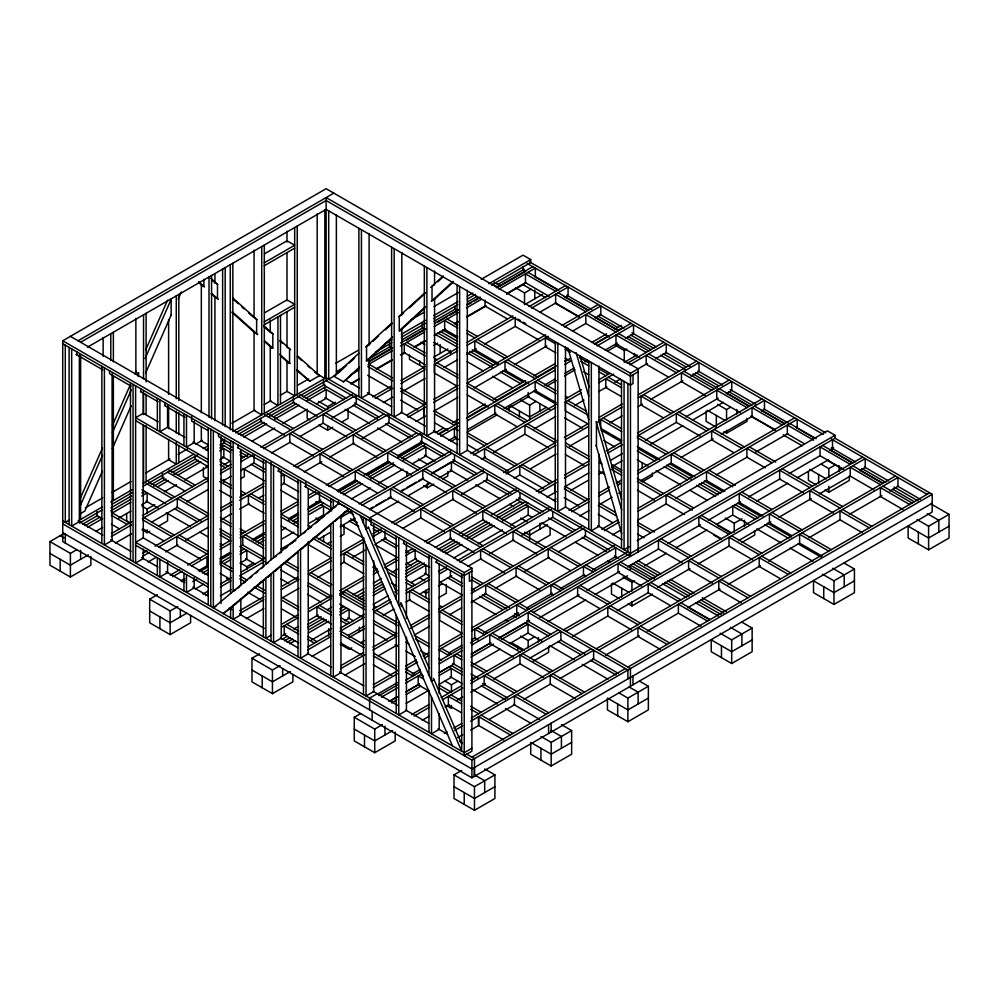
<?xml version="1.0" encoding="UTF-8"?>
<svg xmlns="http://www.w3.org/2000/svg" width="999" height="999" viewBox="0 0 999 999"><rect width="100%" height="100%" fill="white"/><g stroke="black" fill="none" stroke-linecap="round" stroke-linejoin="round"><path stroke-width="1.5" d="M80.482 497.927L102.422 448.126M112.45 425.362L129.995 385.527M135.002 374.15L136.264 371.303M145.667 349.962L167.595 300.162M80.532 505.094L102.472 455.294M112.5 432.53L131.294 389.847M137.562 375.624L138.824 372.777M145.092 358.554L171.416 298.788M102.348 471.278L84.803 511.113L80.819 513.411M112.375 448.514L131.181 405.831M145.604 373.102L171.291 314.772M178.184 299.126L181.319 292.008M358.903 353.221L333.816 376.223L343.506 381.818L358.604 368.843M365.734 346.953L391.97 322.914M398.813 316.633L425.037 292.595M430.731 287.375L443.281 275.874M337.512 373.701L346.628 365.334M348.913 363.249L354.62 358.017M368.294 345.479L370.579 343.381M372.864 341.296L378.559 336.064M385.402 329.795L392.245 323.526M401.361 315.16L403.646 313.074M409.353 307.842L425.312 293.207M437.862 281.718L442.42 277.535M343.506 381.818L359.478 367.182M366.308 360.914L392.545 336.875M399.388 330.594L425.611 306.556M431.306 301.336L452.972 281.468M367.732 360.477L391.683 338.536M399.662 331.218L424.75 308.216M433.866 299.85L453.259 282.08M335.864 506.418L330.744 510.039L330.744 498.464M213.349 430.694L213.349 607.867L338.948 503.196L348.876 508.916L223.264 613.598L231.805 607.13M237.437 588.448L239.835 586.463M243.419 583.466L245.816 581.468M249.4 578.483L251.798 576.485M255.382 573.501L257.779 571.503M261.363 568.518L263.761 566.52M279.308 553.558L281.693 551.573M285.289 548.576L287.675 546.578M291.271 543.593L293.656 541.595M303.221 533.628L305.619 531.63M309.203 528.646L311.601 526.648M315.185 523.651L318.781 520.666M321.166 518.668L324.75 515.684M327.148 513.686L330.731 510.701M234.203 605.144L264.111 580.219M267.695 577.222L271.278 574.238M274.875 571.241L297.602 552.297M301.186 549.313L331.094 524.388M334.677 521.391L349.038 509.428M835.189 438.311L932.217 494.33L932.167 512.025L471.903 777.809L62.737 541.583L62.725 340.784L326.136 188.699L638.136 368.831L638.136 551.923M78.072 340.784L333.816 193.132M80.769 342.182L325.724 200.749M87.5 347.153L325.724 209.603M264.548 253.771L287 240.796L294.68 245.23L264.298 262.774M264.298 265.722L294.68 248.189M264.548 312.824L287 299.862L294.68 304.295L264.298 321.828M264.298 324.787L294.68 307.242M85.202 507.929L102.71 497.827M112.125 492.395L130.969 481.506M145.779 472.964L170.005 458.978M178.072 454.308L187.5 448.876M195.579 444.205L202.31 440.322M231.918 423.226L254.795 410.015M264.223 404.583L270.954 400.699M280.369 395.254L287.1 391.371M297.864 385.152L308.641 378.933M335.577 363.386L358.504 350.149M411.113 319.78L424.6 311.988M434.041 306.543L458.316 292.532M481.243 279.295L523.051 255.145L530.719 259.578L530.719 262.537L491.608 285.115M69.118 520.167L65.285 522.39L65.285 345.204M296.815 370.429L309.777 381.231L319.53 375.599L297.552 355.919M78.072 520.904L102.298 506.918M110.802 502.01L131.905 489.822M142.682 483.603L193.831 454.083M203.247 448.638L208.629 445.529M234.203 430.769L325.724 377.922M336.513 371.703L344.605 367.033M385.065 343.681L391.808 339.785M401.248 334.328L425.524 320.317M433.616 315.647L457.892 301.623M467.332 296.179L472.727 293.057M488.911 283.716L530.719 259.578M79.421 523.089L102.298 509.877M111.726 504.433L131.905 492.782M142.682 486.563L197.864 454.695M205.944 450.037L208.629 448.489M220.742 441.496L224.787 439.16M235.552 432.942L327.073 380.095M375.624 352.085L391.808 342.732M401.248 337.287L425.524 323.264M433.616 318.594L457.892 304.583M467.332 299.126L475.424 294.455M90.872 556.343L90.872 565.209L70.405 577.022L49.95 565.209L49.95 541.583L64.011 533.466M82.655 524.175L97.727 515.472M110.926 507.854L131.518 495.966M151.299 484.54L163.961 477.235M172.065 472.552L195.717 458.903M219.942 444.917L224.775 442.12M238.286 434.315L261.663 420.829M269.38 416.371L293.968 402.172M303.159 396.865L324.787 384.378M367.807 359.54L390.734 346.303M401.523 340.072L423.176 327.572M433.903 321.391L455.532 308.903M467.619 301.923L477.085 296.453M497.29 284.79L524.263 269.218M368.231 361.675L392.52 347.652M400.611 342.982L424.887 328.971M434.328 323.514L458.603 309.503M466.695 304.832L480.182 297.04M496.366 287.7L532.779 266.671M85.127 525.699L100.075 517.07M110.789 510.889L131.081 499.163M141.87 492.944L144.568 491.383M153.734 486.088L165.971 479.033M174.001 474.388L198.326 460.352M219.805 447.939L223.851 445.616M241.134 435.639L264.148 422.352M273.564 416.908L296.553 403.633M305.919 398.226L326.136 386.551M369.018 361.8L391.945 348.564M406.78 339.997L425.661 329.096M437.799 322.09L447.24 316.633M449.937 315.072L458.029 310.402M468.818 304.183L471.516 302.622M474.213 301.061L479.607 297.952M499.85 286.263L525.474 271.478M350.562 374.825L358.653 370.154M368.094 364.71L392.37 350.686M400.462 346.016L424.737 332.005M434.178 326.548L458.466 312.537M466.558 307.867L481.393 299.3M498.926 289.173L535.339 268.144L535.339 277.01M87.687 527.185L102.547 518.593M112 513.136L130.919 502.222M141.721 495.979L147.128 492.857L147.128 501.723L141.721 504.832M157.642 486.788L168.456 480.544M177.909 475.087L200.874 461.825M219.792 450.911L223.851 448.563L223.851 457.43L219.792 459.765M243.681 437.112L266.658 423.851M274.775 419.168L299.101 405.119M307.217 400.437L326.136 389.51L326.136 398.364L316.683 403.833M350.562 383.691L358.653 379.021M376.186 368.893L392.37 359.553M400.462 354.87L404.508 352.535M413.948 347.09L424.737 340.859M434.178 335.414L444.98 329.183M454.42 323.726L458.466 321.391M466.558 316.72L485.439 305.819M507.017 293.356L525.899 282.455M95.792 531.356L102.547 527.46M118.756 518.094L130.919 511.076M164.398 491.745L176.561 484.727M184.665 480.044L207.63 466.783M251.798 441.283L274.775 428.022M282.879 423.339L307.217 409.29M351.348 383.816L359.44 379.145M376.973 369.018L391.808 360.452M401.248 355.007L405.294 352.672M414.735 347.215L425.524 340.984M443.057 330.869L445.754 329.308M455.194 323.851L457.892 322.302M467.332 316.845L486.213 305.944M506.443 294.268L523.976 284.141M49.95 541.583L70.405 553.396L76.798 549.7M142.008 506.143L147.128 509.103L154.795 504.67M223.851 464.81L230.245 461.113M318.669 401.436L327.622 406.605L335.289 402.172M433.753 345.329L437.587 343.119M515.584 287.749L524.537 292.919L530.931 289.223M111.488 533.516L131.681 521.865M142.445 515.646L208.391 477.572M220.504 470.566L231.281 464.36M240.697 458.916L248.776 454.258M260.889 447.265L352.41 394.418M111.351 536.55L131.543 524.887M142.308 518.668L208.267 480.594M220.379 473.601L231.144 467.382M240.559 461.95L252.672 454.957M263.449 448.738L354.97 395.891M88.312 554.87L70.405 565.209L49.95 553.396M433.753 357.142L447.814 349.026M525.811 303.996L542.432 294.393M115.385 543.069L131.543 533.753M151.736 522.09L177.31 507.33L177.31 498.464L207.48 515.896M186.726 501.885L208.267 489.46M223.064 480.906L231.144 476.248M240.559 470.804L254.021 463.037L254.021 455.656M271.516 452.934L290.359 442.058M299.787 436.613L322.665 423.401M332.093 417.969L356.318 403.971L356.318 396.591M372.652 396.928L391.533 386.026M400.974 380.569L425.249 366.558M434.415 361.263L457.617 347.864M467.057 342.42L512.912 315.934M529.095 306.593L565.509 285.577M375.199 398.401L392.732 388.274M400.836 383.604L425.112 369.593M456.73 385.951L434.415 373.064L434.415 364.21L457.48 350.899M466.92 345.454L515.472 317.42M531.655 308.067L568.069 287.05L568.069 295.904L565.372 297.465M142.008 529.77L147.128 532.729L149.688 531.243M158.641 526.086L167.582 520.916L167.582 513.536M240.472 478.833L244.305 476.623L244.305 469.23M318.669 425.062L327.622 430.232L332.742 427.272M341.683 422.102L348.077 418.419L348.077 409.553M383.291 402.585L392.732 397.14M403.534 390.909L425.112 378.446M443.993 367.545L457.48 359.752M466.92 354.308L476.361 348.851M484.453 344.18L515.472 326.273M539.747 312.262L555.931 302.909M142.869 553.196L146.915 550.861M154.982 546.203L208.828 515.109M220.941 508.116L231.706 501.91M239.785 497.24L264.011 483.254M293.619 466.158L383.803 414.098M142.745 556.218L149.475 552.335M158.891 546.903L208.691 518.144M220.804 511.151L231.568 504.932M239.648 500.274L263.873 486.288M281.368 476.186L284.066 474.625M296.179 467.632L387.699 414.797M148.127 561.975L156.194 557.305M165.622 551.873L177.735 544.88M185.814 540.209L208.691 527.01M222.153 519.23L231.568 513.798M239.648 509.128L249.076 503.696M258.491 498.251L263.873 495.142M281.368 485.039L284.066 483.491M304.258 471.828L321.753 461.725M329.832 457.067L354.058 443.081M362.125 438.411L389.048 422.877L389.048 415.497M406.73 415.047L425.611 404.145M433.703 399.463L457.979 385.452M467.42 380.007L545.654 334.84M561.838 325.499L598.251 304.47M407.942 417.295L425.474 407.18M433.566 402.497L457.842 388.486M467.282 383.029L548.201 336.313M564.385 326.973L600.811 305.944L600.811 314.81L595.416 317.919M416.034 421.478L425.474 416.034M433.566 411.363L457.842 397.34M474.026 387.999L506.393 369.318M514.485 364.635L546.853 345.954M572.477 331.156L585.963 323.376M170.23 575.199L179.645 569.755M187.725 565.097L207.917 553.446M220.03 546.441L230.794 540.234M240.21 534.79L264.435 520.804M280.594 511.476L298.089 501.373M308.853 495.154L315.584 491.271M326.361 485.052L416.533 432.992M172.777 576.673L182.205 571.241M191.621 565.796L207.78 556.468M219.892 549.475L230.657 543.256M240.085 537.824L264.31 523.838M281.805 513.736L297.952 504.408M308.728 498.189L318.144 492.744M328.908 486.538L420.442 433.691M435.314 432.779L443.406 428.109M452.847 422.652L458.241 419.543M467.682 414.086L485.214 403.971M493.306 399.3L525.611 380.644M533.778 375.936L555.357 363.474M591.77 342.457L606.605 333.891M614.697 329.22L621.44 325.324M180.856 580.869L184.89 578.546M198.351 570.766L207.78 565.334M219.892 558.341L230.657 552.122M240.085 546.678L242.769 545.129L264.36 557.592M252.198 539.685L264.31 532.692M288.536 518.706L297.952 513.261M308.728 507.042L320.841 500.049M336.988 490.734L355.831 479.845M363.911 475.187L388.136 461.201M397.552 455.756L421.778 441.77L421.778 434.39M190.597 615.409L190.597 622.789L170.142 634.602L149.688 622.789L149.688 599.163L157.355 594.73M182.255 581.78L184.952 580.219M199.812 571.64L207.992 566.92M220.08 559.939L230.906 553.683M253.671 540.546L264.448 534.328M288.674 520.342L298.152 514.86M307.605 509.403L320.979 501.685M338.249 491.708L357.18 480.781M397.727 457.38L423.264 442.632L399.063 456.668M338.411 491.683L357.28 480.794M437.874 434.253L447.315 428.808M455.407 424.138L458.104 422.577M467.544 417.12L486.426 406.218M495.866 400.774L528.234 382.08M536.326 377.41L556.555 365.734M564.647 361.064L567.345 359.503M594.33 343.931L607.817 336.139M617.257 330.694L622.652 327.572M439.46 433.941L458.341 423.039M466.433 418.369L555.456 366.97M564.897 361.526L570.292 358.404M594.567 344.393L630.981 323.364M202.372 573.114L207.842 569.954M219.93 562.974L230.769 556.718M240.197 551.273L244.256 548.938M256.119 542.082L264.31 537.362M292.57 521.041L298.002 517.907M308.728 511.713L323.526 503.159M340.859 493.219L359.84 482.267M369.243 476.835L393.581 462.787M401.61 458.141L425.874 444.13M440.671 436.201L458.204 426.073M467.644 420.616L555.319 370.005M564.76 364.56L571.503 360.664M597.127 345.866L633.541 324.85L633.541 333.703L625.449 338.374M192.77 581.618L196.828 579.27M204.932 574.587L207.63 573.026M223.838 563.673L230.594 559.777M240.06 554.308L246.815 550.412L246.815 559.265L240.06 563.174M258.679 543.556L264.086 540.434M281.643 530.294L285.702 527.959M293.806 523.276L297.864 520.941M308.666 514.697L323.526 506.118L323.526 514.972L308.666 523.551M343.419 494.692L362.35 483.766M370.454 479.083L394.78 465.034M402.897 460.352L425.874 447.09L425.874 455.944L412.362 463.748M448.763 440.384L455.507 436.488M467.644 429.483L495.966 413.124M504.058 408.454L536.426 389.772M544.517 385.102L555.319 378.871M564.76 373.414L574.2 367.969M584.989 361.738L587.687 360.177M605.219 350.05L617.357 343.044M195.467 588.911L203.584 584.228M281.643 539.16L293.806 532.142M351.536 498.876L370.454 487.949M378.559 483.266L402.897 469.218M451.086 441.396L456.481 438.286M467.27 432.055L496.94 414.922M506.381 409.465L529.308 396.228M546.84 386.113L556.281 380.656M564.373 375.986L575.162 369.755M607.529 351.074L618.319 344.842M149.688 599.163L170.142 610.976L177.81 606.543M240.472 562.986L246.865 566.683L253.259 562.986M433.753 460.502L427.36 464.185L418.406 459.016M520.704 399.962L529.645 405.132L536.038 401.436M615.322 345.329L624.275 350.499L626.823 349.026M202.959 594.093L208.341 590.983M220.454 583.99L231.219 577.784M240.647 572.34L264.872 558.354M281.019 549.025L295.829 540.484M344.28 512.499L346.978 510.951M359.091 503.958L450.611 451.111M205.519 595.579L208.204 594.018M220.317 587.025L231.094 580.806M240.509 575.374L264.735 561.388M335.864 520.417L333.304 521.89L333.304 677.122L340.971 672.689L340.971 515.284M340.11 517.869L350.874 511.65M361.65 505.432L451.823 453.371M276.124 556.218L273.564 557.692L273.564 465.459M268.444 562.612L265.884 564.085L265.884 461.026M186.763 613.186L170.142 622.789L149.688 610.976M370.342 508.678L373.052 507.117M375.749 505.556L385.214 500.099M387.912 498.538L390.621 496.978M401.436 490.734L404.133 489.173M406.843 487.612L416.308 482.142M419.006 480.581L423.064 478.246M432.53 472.777L451.448 461.85L451.448 470.716L439.285 477.734M303.122 547.702L300.562 549.175L300.562 658.216L308.241 653.796L308.241 541.583M546.278 407.342L529.645 416.945L510.477 405.869M637.062 354.932L624.275 362.312L624.275 350.499M220.317 595.879L231.094 589.672M318.581 539.16L330.694 532.167M340.11 526.723L354.92 518.181M369.717 509.627L391.258 497.19M400.674 491.758L423.564 478.546M431.63 473.888L454.52 460.676L454.52 454.77M470.854 453.621L555.819 404.558M565.259 399.113L581.443 389.76M598.975 379.645L609.765 373.414M627.297 363.286L663.711 342.27M235.714 589.897L233.154 591.371L233.154 442.12M473.401 455.094L555.681 407.592M565.122 402.147L581.306 392.794M598.838 382.679L613.673 374.113M629.857 364.772L666.271 343.743L666.271 352.597L655.481 358.828M276.124 570.204L273.564 571.678L273.564 642.632L281.231 638.199L281.231 564.947M213.349 607.867L215.909 606.393M398.726 501.148L369.605 517.957L369.618 520.904M408.191 495.691L429.82 483.204M268.444 576.598L265.884 578.071L265.884 638.199L271.004 635.252M259.653 582.929L263.486 580.706M327.422 543.793L331.256 541.583M340.209 536.413L344.043 534.203L344.043 525.337M423.526 485.601L427.36 487.812L433.753 484.115M442.707 478.946L447.814 475.999L447.814 471.565M630.456 373.264L630.456 556.343L326.136 380.644L326.136 197.565L630.456 373.264L638.136 368.831M481.493 459.278L485.539 456.943M493.631 452.272L524.662 434.365M534.103 428.908L555.681 416.458M574.562 405.557L584.003 400.099M598.838 391.533L606.93 386.863M615.022 382.192L620.416 379.083M637.949 368.956L647.389 363.499M235.714 603.883L233.154 605.357L233.154 619.305L240.834 614.872L240.834 599.288M638.136 371.79L630.456 376.211L326.136 200.524M368.594 527.684L366.034 529.158L366.034 518.843M239.735 610.664L263.961 596.678M281.456 586.575L297.602 577.247M308.379 571.028L331.256 557.829M340.671 552.385L363.561 539.173M372.977 533.728L381.056 529.07M391.82 522.852L483.341 470.017M239.598 613.698L263.823 599.712M281.318 589.61L298.813 579.507M331.119 560.851L308.241 574.063L330.544 586.937M340.547 555.419L364.772 541.421M372.839 536.763L382.267 531.331M394.38 524.325L484.552 472.265M246.328 618.668L263.823 608.566M282.667 597.689L298.813 588.361M317.657 577.484L331.119 569.717M340.547 564.273L344.58 561.938M352.659 557.28L364.772 550.287M375.537 544.068L386.301 537.849M402.46 528.521L421.303 517.644M430.719 512.212L453.596 499.001M461.675 494.33L487.25 479.57L487.25 473.663M503.583 472.515L556.181 442.145M564.273 437.475L588.548 423.464M599.338 417.232L622.265 403.996M638.448 394.642L696.453 361.163M506.143 473.988L556.043 445.179M565.484 439.735L588.411 426.498M599.2 420.267L622.127 407.03M638.311 397.677L699 362.637L699 371.503L690.908 376.173M514.235 478.184L519.63 475.062M530.419 468.831L556.043 454.046M569.53 446.253L588.411 435.352M609.989 422.889L622.127 415.884M638.311 406.543L642.357 404.208M650.449 399.538L682.816 380.844M281.88 624.125L298.039 614.797M308.803 608.578L331.68 595.367M339.76 590.709L363.986 576.723M373.414 571.278L377.447 568.955M384.178 565.059L397.639 557.292M405.706 552.634L412.437 548.751M424.55 541.758L516.083 488.911M281.755 627.16L297.902 617.832M308.666 611.613L331.556 598.401M339.623 593.743L363.848 579.757M373.276 574.313L378.658 571.203M385.389 567.32L397.502 560.327M405.582 555.669L414.997 550.224M427.11 543.231L518.643 490.384M281.755 636.013L285.789 633.678M293.868 629.02L297.902 626.685M308.666 620.466L318.094 615.034M327.51 609.59L331.556 607.255M353.084 594.83L363.848 588.611M373.276 583.166L381.356 578.508M392.12 572.29L397.502 569.18M405.582 564.522L416.346 558.304M435.189 547.427L451.336 538.099M459.415 533.441L483.641 519.455M491.72 514.785L519.98 498.464L519.98 492.569M536.313 491.421L556.543 479.732M564.635 475.062L588.911 461.051M606.443 450.924L621.291 442.357M637.474 433.017L729.183 380.07M281.993 639.36L287.387 636.238M307.655 624.537L321.166 616.745M356.006 596.628L364.111 591.945M373.564 586.488L381.668 581.805M405.994 567.769L418.156 560.751M438.037 549.325L454.258 539.959M462.375 535.277L486.7 521.228M496.166 515.771L520.491 501.723M292.894 674.462L292.894 681.842L272.44 693.656L251.973 681.842L251.973 658.216L259.653 653.796M538.873 492.894L556.406 482.767M564.497 478.096L588.773 464.085M607.654 453.184L622.489 444.617M637.325 436.051L731.743 381.543L731.743 390.397L726.348 393.519M284.54 640.834L290.06 637.662M307.58 627.534L323.763 618.194M339.935 608.853L343.993 606.518M358.566 598.101L364.048 594.942M373.426 589.522L382.892 584.053M405.769 570.854L420.704 562.225M440.596 550.799L456.868 541.408M466.283 535.976L489.26 522.702M497.365 518.019L525.611 501.723M287.1 642.32L292.607 639.135M308.716 629.832L326.323 619.667M339.797 611.888L346.553 607.991M361.114 599.575L363.911 597.964M373.276 592.557L384.103 586.313M405.631 573.876L424.475 562.999M443.144 552.272L459.428 542.882M467.482 538.224L491.808 524.175M501.211 518.756L528.171 503.196M289.66 643.793L295.067 640.671M308.579 632.866L328.833 621.166M339.648 614.934L349.101 609.465L349.101 618.331L345.055 620.666M373.139 595.591L385.289 588.573M405.557 576.873L425.824 565.172L425.824 574.038L410.964 582.617M445.704 553.746L461.925 544.38M471.391 538.923L494.368 525.649M502.472 520.966L528.159 506.143L528.159 514.997L510.589 525.149M546.965 497.077L556.406 491.633M564.497 486.95L588.773 472.939M610.352 460.477L622.489 453.471M645.416 440.234L676.448 422.327M685.888 416.87L718.256 398.189M311.276 640.172L331.543 628.471M373.139 604.457L387.999 595.879M394.755 591.97L397.452 590.409M453.821 557.929L468.681 549.338M478.146 543.881L502.472 529.832M553.371 500.449L556.068 498.901M570.904 490.334L588.436 480.207M599.225 473.976L603.271 471.64M611.363 466.97L622.152 460.739M650.486 444.393L682.854 425.699M692.295 420.254L723.313 402.335M307.892 646.902L330.769 633.703M340.197 628.259L364.423 614.273M372.49 609.602L389.997 599.5M406.143 590.184L429.021 576.972M438.449 571.528L446.528 566.87M457.292 560.651L548.813 507.804M251.973 658.216L272.44 670.029L280.107 665.609M307.754 649.937L330.632 636.725M340.06 631.293L364.285 617.295M391.208 601.76L373.701 611.863L397.327 625.499M406.006 593.206L428.896 580.007M439.66 573.788L447.739 569.118M459.852 562.125L551.373 509.29M717.619 404.395L726.56 409.553L730.394 407.342M311.788 656.468L330.632 645.591M348.127 635.489L364.285 626.161M383.129 615.284L393.893 609.065M406.006 602.072L410.052 599.737M419.468 594.305L428.896 588.861M439.66 582.642L451.773 575.649M467.919 566.321L481.381 558.553M489.46 553.896L513.686 539.91M521.765 535.239L552.722 517.37L552.722 511.463M569.043 510.314L589.285 498.638M598.726 493.181L609.515 486.95M616.258 483.054L621.653 479.945M637.837 470.604L761.912 398.963M290.334 671.515L272.44 681.842L251.973 670.029M350.437 636.813L364.498 628.696M428.434 591.783L425.874 593.256L423.314 591.783M438.661 585.876L442.495 583.666M464.235 572.589L471.903 568.156L471.903 751.236L464.235 755.669L464.235 572.589L62.725 340.784M547.552 524.725L529.645 535.052L524.537 532.105M571.603 511.788L589.135 501.673M598.576 496.216L609.365 489.985M617.457 485.314L621.503 482.979M637.699 473.638L764.472 400.437L764.472 409.303L761.775 410.851M471.903 571.103L464.235 575.536L62.725 343.731M579.695 515.971L589.135 510.526M599.924 504.295L612.062 497.29M618.806 493.394L621.503 491.833M640.396 480.931L671.415 463.024M680.856 457.579L713.224 438.886M721.315 434.215L752.334 416.308M351.71 647.889L349.151 649.362L340.209 644.193M360.664 642.719L364.498 640.509M438.661 597.689L446.328 593.256L446.328 584.403M471.903 579.969L469.355 581.443L469.355 572.589M536.038 543.181L550.112 535.052L550.112 527.672M642.17 481.905L652.397 475.999L652.397 473.051M724 431.705L726.56 433.179L747.027 421.366L747.027 418.419M340.622 665.809L363.499 652.597M372.927 647.152L397.152 633.166M410.614 625.399L429.458 614.522M438.873 609.078L461.763 595.866M471.178 590.434L581.543 526.71M340.484 668.831L364.71 654.845M372.789 650.187L397.015 636.201M410.477 628.433L429.32 617.544M438.748 612.112L461.625 598.901M471.041 593.456L584.103 528.184M344.53 675.361L364.71 663.711M378.171 655.931L397.015 645.054M414.51 634.952L429.32 626.41M449.513 614.747L461.625 607.754M471.041 602.322L485.851 593.768M495.267 588.336L516.808 575.899M524.887 571.241L549.113 557.242M558.528 551.81L585.451 536.263L585.451 530.357M601.785 529.208L617.969 519.867M638.199 508.191L794.655 417.857M604.345 530.694L619.18 522.127M638.061 511.226L797.202 419.343L797.202 428.196M612.437 534.877L620.529 530.207M638.061 520.079L666.383 503.733M675.824 498.276L706.842 480.369M716.283 474.912L747.302 457.005M755.394 452.335L787.761 433.641M373.351 684.702L397.577 670.716M405.656 666.058L416.421 659.839M423.151 655.956L428.546 652.846M439.31 646.628L462.187 633.416M471.615 627.984L614.285 545.604M373.226 687.737L397.452 673.751M405.519 669.08L417.632 662.087M424.363 658.204L428.409 655.881M462.05 636.45L438.898 649.812L448.613 655.431M471.478 631.006L615.496 547.864M637.2 540.646L827.372 430.844L835.039 435.277L835.039 438.236L533.279 612.449M629.183 546.753L624.063 549.7L624.063 381.381M377.285 693.656L369.605 698.076L369.618 709.902M377.26 694.268L397.452 682.604M412.25 674.063L420.329 669.392M448.588 653.071L462.05 645.304M471.478 639.872L475.512 637.537M483.591 632.879L518.581 612.674M526.66 608.004L552.235 593.244M560.314 588.586L584.54 574.587M592.607 569.929L615.496 556.718M378.896 695.679L397.739 684.802M405.819 680.132L420.629 671.59M439.473 660.714L462.35 647.502M470.429 642.832L626.56 552.697M381.456 697.152L397.614 687.824M405.681 683.166L421.84 673.838M439.335 663.736L462.212 650.524M471.64 645.092L629.12 554.17M835.039 435.277L630.456 553.396L326.136 377.697M395.192 732.042L395.192 740.908L374.725 752.709L354.27 740.908L354.27 717.282L360.664 713.586M388.986 701.485L396.953 696.89M406.243 691.52L419.53 683.853M439.448 672.352L448.738 666.995L462.375 674.862M471.016 654.133L490.934 642.632M498.901 638.036L525.462 622.702L548.538 636.026M389.535 701.348L397.614 696.69M405.681 692.02L419.143 684.253M439.335 672.602L454.145 664.048M471.64 653.945L490.484 643.069M499.9 637.624L529.507 620.529M391.546 702.971L396.853 699.899M406.143 694.53L420.754 686.101M439.348 675.374L451.298 668.468L451.298 677.322L439.348 684.228M470.916 657.142L493.494 644.105M501.461 639.51L528.009 624.175L528.009 633.029L509.428 643.768M539.885 617.494L579.108 594.855M587.05 590.259L619.542 571.515M627.484 566.92L658.628 548.951M667.807 543.643L700.411 524.825M708.266 520.279L740.421 501.723M748.726 496.928L779.919 478.908M789.185 473.563L820.354 455.569M829.645 450.199L833.69 447.864M434.053 679.695L431.506 681.168L431.506 556.643M406.143 703.396L428.721 690.359M473.576 664.46L500.124 649.138M547.964 621.69L585.701 599.899M595.142 594.455L627.484 575.786M644.879 565.746L666.458 553.284M675.898 547.827L706.917 529.92M716.358 524.475L732.542 515.122M756.817 501.111L787.836 483.204M797.277 477.747L828.296 459.84M354.27 717.282L374.725 729.095L382.405 724.662M445.054 681.106L451.448 684.802L457.842 681.106M520.491 636.076L528.171 640.509L534.565 636.813M622.989 577.135L631.942 582.305L634.502 580.831M725.286 518.081L734.24 523.239L741.907 518.818M821.19 464.185L828.858 468.618L835.251 464.922M411.638 714.572L429.133 704.47M441.246 697.477L461.438 685.826M470.854 680.381L558.341 629.87M414.198 716.046L428.996 707.504M442.457 699.737L462.649 688.074M470.716 683.416L560.901 631.356L560.901 640.209L529.945 658.079M563.461 629.87L862.661 457.13M392.632 730.569L374.725 740.908L354.27 729.095M566.021 631.356L865.221 458.603L865.221 467.47L859.827 470.579M422.265 720.254L428.996 716.358M445.154 707.042L449.188 704.707M457.267 700.049L462.649 696.94M470.716 692.27L485.526 683.728M493.606 679.058L520.516 663.523M572.752 636.313L607.792 616.083L631.418 629.72M617.232 610.639L648.226 592.744L670.504 605.631M657.667 587.3L690.009 568.618M698.101 563.948L729.095 546.053M738.536 540.609L770.878 521.928M778.958 517.27L811.313 498.588M819.392 493.918L850.399 476.024M533.279 661.176L548.626 652.322L548.626 646.415M628.109 603.708L631.942 605.931L652.397 594.118M741.907 542.445L754.695 535.052L754.695 530.631M825.024 490.022L828.858 492.245L849.312 480.432L849.312 475.999M444.368 733.478L447.065 731.917M453.796 728.034L461.863 723.376M471.291 717.931L591.083 648.776M454.745 730.431L462.687 725.848M470.616 721.266L593.631 650.249L593.631 659.103L560.152 678.446M596.191 648.776L895.404 476.024M598.751 650.249L897.951 477.51L897.951 486.363L889.872 491.033M457.392 737.761L462.687 734.715M470.616 730.132L478.558 725.549L478.646 716.633L510.352 734.939M489.148 719.43L514.597 704.732M523.976 699.325L550.774 683.853M605.494 655.219L639.185 635.764M647.265 631.093L678.271 613.199M687.699 607.754L720.054 589.073M728.134 584.403L760.476 565.734M768.568 561.063L799.562 543.169M809.003 537.724L839.997 519.817L862.524 532.829M849.437 514.373L881.78 495.704M471.903 748.288L464.235 752.709L62.725 520.904M471.903 757.142L625.349 668.556M627.896 667.082L929.669 492.857M62.725 523.863L471.903 760.102L932.217 494.33M484.69 768.955L494.917 774.862L494.917 798.488L474.463 810.301L454.008 798.488L454.008 774.862L461.675 770.429M932.217 503.196L471.903 768.955L62.737 532.729M454.008 774.862L474.463 786.675L494.917 774.862M540.958 736.475L551.186 742.382L571.64 730.569L571.64 754.195L551.186 766.008L530.719 754.195L530.719 742.382M618.955 692.919L627.896 698.089L648.363 686.276L648.363 709.902L627.896 721.715L607.442 709.902L607.442 698.089L627.896 709.902L648.363 698.089M720.167 633.241L731.68 639.884L752.135 628.071L752.135 651.698L731.68 663.511L711.226 651.698L711.226 639.884L731.68 651.698L752.135 639.884M822.464 574.188L833.965 580.831L854.432 569.018L854.432 592.644L833.965 604.445L813.511 592.644L813.511 580.831L833.965 592.644L854.432 580.831M917.082 519.555L928.595 526.198L949.05 514.385L949.05 538.011L928.595 549.825L908.128 538.011L908.128 526.198L928.595 538.011L949.05 526.198M494.917 786.675L474.463 798.488L454.008 786.675M571.64 742.382L551.186 754.195L532.005 743.119M529.645 261.913L825.761 432.867M527.085 263.386L823.201 434.34M831.28 439.011L927.109 494.33M931.143 504.045L949.05 514.385M528.021 272.377L558.191 289.797M789.872 423.564L816.121 438.711M525.749 271.466L523.051 269.917L523.051 266.958M534.84 276.723L558.853 290.584M566.858 295.204L591.695 309.54M599.775 314.21L624 328.196M631.955 332.792L656.306 346.84M665.721 352.285L690.084 366.346M698.026 370.941L722.527 385.077M730.194 389.51L755.906 404.345M763.973 409.016L788.323 423.064M796.278 427.659L813.998 437.899M831.28 447.864L855.569 461.9M864.535 467.07L888.561 480.944M897.414 486.051L920.354 499.3M555.631 291.271L525.462 273.851L525.462 282.705L549.075 296.341M558.191 292.744L588.374 310.177M754.595 406.143L784.777 423.564M813.561 440.184L787.324 425.037L787.324 433.891L804.37 443.743M822.614 445.404L852.784 462.837M564.298 296.678L588.324 310.552M597.664 315.946L617.669 327.497M630.756 335.052L653.733 348.314M663.199 353.783L686.176 367.045M695.641 372.502L718.618 385.776M728.995 391.77L751.972 405.032M761.425 410.489L784.415 423.763M829.932 450.037L852.634 463.149M861.975 468.543L886.001 482.417M894.018 487.037L918.056 500.924M585.814 311.651L555.631 294.23L555.631 303.084L579.258 316.72M588.374 313.124L618.543 330.544M719.305 388.723L749.475 406.143M782.217 425.037L752.035 407.617L752.035 416.483L775.649 430.107M850.224 464.31L820.054 446.89L820.054 455.744L843.668 469.38M852.784 465.784L882.966 483.204M595.104 317.42L615.122 328.971M628.196 336.526L651.173 349.787M660.639 355.257L684.964 369.305M693.081 373.988L717.407 388.037M726.435 393.244L748.064 405.731M859.415 470.017L882.117 483.129M892.794 489.285L914.16 501.623M615.983 332.03L585.814 314.598L585.814 323.464L609.427 337.1M618.543 333.504L648.726 350.924M684.015 371.303L714.185 388.723M746.927 407.617L716.745 390.197L716.745 399.051L740.359 412.687M880.406 484.677L850.224 467.257L850.224 476.123L873.85 489.76M882.966 486.163L912.112 502.997M927.309 513.648L938.823 520.292L938.823 532.105M646.166 352.397L615.983 334.977L615.983 343.831L639.61 357.467M648.726 353.871L678.895 371.303M711.638 390.197L681.455 372.777L681.455 381.63L705.069 395.267M909.565 504.47L880.406 487.637L880.406 496.491L902.934 509.502M676.348 372.777L646.166 355.357L646.166 364.21L668.468 377.085M523.051 284.678L545.741 297.777M555.069 303.172L579.095 317.033M750.761 416.146L775.099 430.194M783.204 434.877L802.135 445.804M827.372 460.377L842.057 468.856M493.968 282.055L500.037 285.564M492.619 284.24L497.49 287.038M707.379 410.302L725.286 420.629M809.677 469.355L826.298 478.946M716.333 427.272L706.106 421.366L706.106 411.039M816.071 484.852L808.403 480.432L808.403 471.565M749.475 446.89L775.711 462.038M714.185 429.47L744.367 446.89M771.84 462.749L746.915 448.364L746.915 457.217L765.284 467.832M782.205 468.743L812.387 486.163M517.857 319.068L520.479 320.579M523.101 322.103L525.724 323.614M678.895 412.05L709.078 429.47M741.807 448.364L711.638 430.944L711.638 439.81L733.94 452.684M809.827 487.637L779.645 470.217L779.645 479.07L803.258 492.707M812.387 489.11L842.557 506.53M326.136 209.378L630.456 385.077L633.016 383.604L633.016 374.737M555.906 343.993L545.404 337.924L545.404 346.79L555.906 352.847M565.084 349.288L570.342 352.322M579.457 357.58L588.636 362.887M599.138 368.943L608.316 374.25M643.606 394.63L673.788 412.05M706.518 430.944L676.348 413.524L676.348 422.377L699.962 436.014M839.997 508.016L809.827 490.584L809.827 499.45L833.441 513.086M842.557 509.49L871.715 526.323M507.355 318.918L485.052 306.044L485.052 300.137M580.831 361.338L588.698 365.884M599.2 371.94L605.756 375.724M608.316 377.197L621.44 384.777M671.228 413.524L641.046 396.103L641.046 404.957L663.361 417.832M869.155 527.797L839.997 510.964L839.997 519.817M538.848 340.047L515.234 326.411L515.234 317.557M621.503 387.774L605.756 378.683L605.756 387.537L621.503 396.628M565.084 358.154L569.018 360.427M583.453 371.703L588.698 374.737M457.467 310.589L455.032 309.19L455.032 306.243M447.202 319.031L457.704 325.087M466.883 330.394L477.385 336.451M709.065 470.217L735.301 485.364M457.767 328.084L444.655 320.504L444.655 329.37L457.767 336.938M466.958 333.379L474.825 337.924M477.385 339.41L507.554 356.83M673.788 452.797L703.958 470.217M732.754 486.838L706.505 471.69L706.505 480.544L724.874 491.158M741.795 492.07L771.977 509.49M505.007 358.304L474.825 340.884L474.825 349.737L498.439 363.374M507.554 359.777L537.737 377.197M638.498 435.377L668.668 452.797M701.398 471.69L671.228 454.27L671.228 463.136L694.842 476.773M769.417 510.964L739.248 493.543L739.248 502.397L762.861 516.033M771.977 512.437L802.147 529.857M535.177 378.683L505.007 361.263L505.007 370.117L528.621 383.753M537.737 380.157L556.106 390.759M565.284 396.066L567.907 397.577M603.209 417.957L621.565 428.559M637.25 437.612L666.108 454.27M799.6 531.343L769.417 513.923L769.417 522.777L791.72 535.651M802.147 532.817L831.305 549.65M556.168 393.756L535.177 381.63L535.177 390.497L556.168 402.609M567.907 400.537L586.276 411.138M621.64 431.556L600.649 419.43L600.649 428.284L621.64 440.409M828.745 551.123L799.6 534.29L799.6 543.156L822.127 556.156M442.769 329.87L457.455 338.349M704.37 480.906L723.288 491.82M587.662 414.885L565.359 402.01L565.359 410.864L587.662 423.738M844.205 563.111L854.432 569.018M440.222 331.343L457.567 341.358M472.24 349.837L497.589 364.473M669.367 463.648L692.344 476.91M701.81 482.38L720.729 493.306M737.861 503.196L760.564 516.296M637.25 446.466L659.552 459.34M437.662 332.829L457.679 344.38M469.68 351.311L493.693 365.184M503.034 370.567L523.051 382.13M638.423 448.738L657.354 459.665M666.808 465.122L691.146 479.17M699.25 483.853L718.181 494.78M735.314 504.67L758.004 517.769M767.357 523.176L791.383 537.05M435.102 334.303L457.792 347.402M467.12 352.784L492.482 367.42M500.487 372.053L520.491 383.604M533.578 391.158L556.555 404.42M601.161 430.169L621.44 441.883M637.225 450.986L654.795 461.138M664.248 466.595L687.237 479.87M696.69 485.327L715.621 496.253M755.444 519.255L732.754 506.143L732.754 515.009L748.775 524.25M764.797 524.65L788.823 538.523M798.176 543.918L820.878 557.017M424.725 329.495L422.302 328.084L422.302 323.664M832.691 568.281L844.205 574.924L844.205 586.738M433.766 342.395L451.111 352.41M467.12 361.65L483.141 370.891M492.482 376.286L512.487 387.837M549.8 409.378L528.171 396.89L528.171 392.457M564.66 417.957L582.242 428.109M603.858 440.596L614.672 446.84M637.225 459.852L648.026 466.096M656.143 470.779L680.469 484.827M689.934 490.284L707.504 500.437M756.78 528.883L780.818 542.757M790.159 548.151L812.861 561.251M420.966 342.382L424.8 344.593M406.805 342.357L425.174 352.959M434.353 358.266L436.975 359.777M668.656 493.543L693.593 507.929M425.237 355.956L404.245 343.831L404.245 352.697L425.237 364.81M436.975 362.737L457.967 374.85M637.312 478.396L663.561 493.543M692.344 510.164L666.108 495.017L666.108 503.883L684.465 514.485M701.398 515.397L731.568 532.817M612.762 464.922L621.715 470.092M717.619 525.462L729.12 532.105M434.415 364.21L458.042 377.847M467.157 383.104L497.327 400.537M612.524 467.033L621.703 472.34M637.387 481.393L661.001 495.029M729.008 534.29L698.838 516.87L698.838 525.724L721.141 538.611M731.568 535.764L761.75 553.196M467.22 386.101L494.767 402.01M497.327 403.484L527.509 420.904M565.422 442.794L589.035 456.431M599.462 462.45L602.085 463.973M611.276 469.268L621.765 475.324M759.19 554.67L729.008 537.25L729.008 546.103L752.634 559.74M761.75 556.143L790.896 572.976M524.95 422.377L494.767 404.957L494.767 413.823L517.082 426.698M527.509 423.863L556.368 440.522M565.484 445.791L589.11 459.428M788.336 574.45L759.19 557.617L759.19 566.483L780.394 578.721M391.983 348.389L389.548 346.978L389.548 342.557M555.119 442.757L524.95 425.337L524.95 434.19L548.563 447.827M637.387 490.247L654.432 500.099M424.8 368.219L409.453 359.353L409.453 354.932M713.773 535.052L721.453 539.485M467.22 394.955L488.211 407.08M599.462 471.316L604.72 474.338M616.52 481.156L619.143 482.679M565.484 454.645L583.853 465.247M368.956 364.21L392.57 377.847M367.707 366.446L392.632 380.831M637.437 522.177L654.495 532.017M400.512 388.336L425.437 402.722M599.537 503.246L615.272 512.325M637.499 525.162L650.624 532.742M660.988 538.723L691.158 556.143M400.574 391.321L424.188 404.957M434.615 410.976L456.93 423.863M565.559 486.575L587.862 499.45M598.289 505.469L616.658 516.083M688.611 557.617L658.428 540.197L658.428 549.05L682.042 562.687M691.158 559.09L721.34 576.523M367.707 375.299L390.01 388.186M434.69 413.973L454.37 425.337M467.42 432.867L487.1 444.23M522.39 464.61L552.572 482.03M564.31 488.811L585.302 500.936M718.781 577.996L688.611 560.576L688.611 569.43L712.225 583.066M721.34 579.47L750.499 596.303M458.304 430.557L454.37 428.284L454.37 437.15L458.304 439.423M467.482 435.864L484.54 445.716M487.1 447.19L517.282 464.61M550.012 483.504L519.83 466.083L519.83 474.95L543.456 488.573M637.499 534.028L644.068 537.812M747.939 597.777L718.781 580.943L718.781 589.81L741.308 602.809M400.574 400.187L417.632 410.027M514.722 466.083L484.54 448.663L484.54 457.517L508.154 471.153M598.289 514.335L612.724 522.664M434.69 422.827L447.802 430.407M564.31 497.664L578.746 506.006M467.482 444.717L477.984 450.786M345.929 380.269L359.39 388.037M367.47 392.707L391.708 406.693M401.136 412.137L425.374 426.136M433.454 430.794L457.692 444.792M467.12 450.237L555.993 501.535M565.422 506.98L588.311 520.204M597.739 525.636L621.977 539.635M319.53 375.599L314.66 372.053M638.136 560.776L660.826 573.876M670.179 579.27L694.205 593.156M702.222 597.777L726.248 611.65M741.907 622.165L752.135 628.071M635.576 562.25L658.266 575.362M667.619 580.756L691.645 594.63M700.998 600.024L723.688 613.124M346.603 398.364L323.589 385.077L323.589 380.644M354.545 402.947L378.896 417.02M388.186 422.377L412.55 436.438M420.492 441.034L445.054 455.207M452.797 459.677L477.16 473.738M486.438 479.108L510.801 493.169M518.743 497.752L543.106 511.825M552.397 517.182L575.412 530.469M584.702 535.826L609.065 549.9M633.016 563.723L655.719 576.835M665.059 582.23L689.098 596.103M698.438 601.498L721.141 614.61M323.589 388.037L343.818 399.712M353.259 405.169L377.547 419.18M385.639 423.863L409.915 437.874M423.314 445.616L442.495 456.68M451.585 461.938L474.513 475.174M483.953 480.619L508.216 494.63M516.308 499.3L523.051 503.196M525.599 504.67L540.409 513.211M548.488 517.882L572.727 531.868M582.155 537.312L606.381 551.311M614.46 555.968L618.506 558.304M654.495 579.083L630.456 565.209L630.456 569.63M662.499 583.703L686.538 597.577M695.878 602.971L718.581 616.083M620.579 562.05L650.761 579.47M730.394 627.335L741.907 633.978L741.907 645.791M648.201 580.943L618.019 563.523L618.019 572.39L641.645 586.013M650.761 582.429L680.931 599.85M678.383 601.323L648.201 583.903L648.201 592.757M680.931 602.797L710.089 619.63M324.937 397.664L335.726 403.896M345.167 409.353L369.443 423.376M377.547 428.047L401.823 442.058M424.6 455.207L434.827 461.113M450.237 470.017L467.769 480.132M475.861 484.802L500.124 498.813M509.565 504.27L513.611 506.605M528.296 515.084L532.33 517.407M541.758 522.852L565.996 536.85M575.424 542.282L598.314 555.506M607.729 560.938L610.426 562.499M689.21 607.979L709.228 619.542M707.529 621.103L678.383 604.27L678.383 613.136L700.911 626.136M520.704 518.081L527.097 521.765M299.9 394.443L326.136 409.59M425.349 468.656L455.519 486.076M297.34 395.916L323.589 411.064M325.624 412.837L355.806 430.257M390.284 451.098L420.467 468.519M452.972 487.549L422.789 470.129L422.789 478.983L446.403 492.619M455.282 489.173L485.464 506.593M586.001 564.897L595.716 570.504M353.246 431.73L323.077 414.31L323.077 423.176L346.69 436.8M355.806 433.216L385.976 450.636M417.907 469.992L387.737 452.572L387.737 461.438L411.351 475.074M482.904 508.066L452.722 490.646L452.722 499.5L476.348 513.136M485.364 509.602L515.584 526.935M550.774 547.427L580.956 564.847M612.762 583.041L629.382 592.644M593.156 571.977L583.441 566.371L583.441 575.224L585.864 576.635M383.429 452.11L353.246 434.69L353.246 443.544L376.86 457.18M512.974 528.496L482.804 511.076L482.804 519.942L506.418 533.566M515.584 529.945L545.766 547.365M578.396 566.333L548.214 548.901L548.214 557.767L570.516 570.641M317.02 416.133L293.406 402.497L293.406 398.077M543.206 548.851L513.024 531.418L513.024 540.284L536.65 553.921M309.727 419.892L307.168 418.419L307.168 409.553M619.155 598.538L611.488 594.118L611.488 583.778M580.182 585.377L610.352 602.797M607.792 604.27L577.622 586.85L577.622 595.716L599.924 608.591M610.352 605.756L640.534 623.176M637.974 624.65L607.792 607.23L607.792 616.083M640.534 626.123L669.68 642.956M267.17 413.336L293.406 428.484M667.12 644.43L637.974 627.609L637.974 636.463L660.501 649.475M393.144 487.25L423.314 504.67M264.61 414.81L290.846 429.957M292.382 432.03L322.565 449.45M357.804 469.855L387.987 487.275M420.766 506.143L390.584 488.723L390.584 497.589L414.198 511.213M423.314 507.629L453.496 525.049M553.521 583.641L563.236 589.248M320.005 450.924L289.822 433.504L289.822 442.37L313.436 455.994M322.565 452.41L352.734 469.83M385.427 488.748L355.257 471.328L355.257 480.182L377.56 493.056M450.936 526.523L420.766 509.103L420.766 517.957L444.38 531.593M518.656 565.971L548.826 583.391M452.884 528.359L483.054 545.779M560.676 590.734L550.961 585.114L550.961 593.98L553.384 595.379M350.174 471.303L320.005 453.883L320.005 462.737L343.619 476.373M546.278 584.877L516.096 567.444L516.096 576.311L539.71 589.947M480.494 547.252L450.324 529.832L450.324 538.686L473.938 552.322M483.154 548.663L513.336 566.096M284.29 435.04L260.677 421.403L260.677 418.444M510.776 567.569L480.606 550.149L480.606 559.003L504.22 572.639M70.405 336.351L471.903 568.156M488.274 583.516L518.444 600.936M519.305 603.396L529.02 609.003M471.353 576.698L483.154 583.516M515.896 602.409L485.714 584.989L485.714 593.843M530.719 610.976L630.456 668.556L630.406 686.251M526.461 610.489L516.745 604.87L516.745 613.736L519.168 615.134M471.416 579.682L480.606 584.989M75.924 354.308L102.847 369.842M131.106 386.163L109.578 373.726L109.528 370.754M140.522 391.596L158.017 401.698M164.748 405.582L184.94 417.245M207.817 430.444L191.671 421.128L191.621 416.67M230.694 443.656L218.581 436.663L218.469 433.641M237.425 447.54L264.348 463.086M277.822 470.866L298.626 482.879M304.795 486.438L331.768 502.01M346.603 510.576L353.346 514.473M370.891 524.6L396.516 539.398M403.259 543.281L429.57 558.478M435.626 561.975L462.599 577.547M639.41 681.106L648.363 686.276M231.918 447.327L223.851 442.657L223.851 439.71M239.897 451.923L247.465 456.293M373.151 528.858L378.683 532.055M484.84 593.344L509.328 607.479M221.291 444.13L231.943 450.287M240.035 454.957L244.168 457.342M253.521 462.749L264.523 469.093M331.656 507.854L319.493 500.836L319.493 493.444M350.487 518.731L357.23 522.627M384.153 538.161L397.664 545.966M405.681 550.599L408.579 552.26M450.062 576.211L462.237 583.241M471.416 588.548L474.325 590.222M482.367 594.867L506.63 608.878M514.685 613.523L518.743 615.871M526.81 620.529L551.111 634.552M560.514 639.984L584.852 654.033M592.857 658.666L618.593 673.513M221.291 447.09L230.732 452.547M250.974 464.223L264.46 472.015M283.341 482.917L298.626 491.745M315.859 501.685L318.419 503.159M320.979 504.645L331.755 510.864M349.275 520.979L358.716 526.423M381.618 539.66L396.453 548.214M429.57 567.332L415.134 559.003L415.134 550.149M447.502 577.697L462.312 586.238M479.82 596.353L502.709 609.565M513.474 615.784L516.171 617.332M557.991 641.483L580.931 654.732M590.384 660.189L616.033 674.987M629.183 687.012L638.136 692.182L638.136 703.995M207.73 444.58L201.336 440.884L201.336 426.848M222.64 456.73L230.732 461.401M242.869 468.406L264.46 480.869M280.644 490.222L298.177 500.337M341.196 525.174L364.098 538.399M374.887 544.63L396.453 557.08M407.23 563.299L411.276 565.634M424.612 573.339L428.646 575.661M439.423 581.88L462.312 595.104M471.74 600.536L495.966 614.535M505.394 619.979L508.091 621.528M528.296 633.204L541.795 640.996M549.887 645.666L574.188 659.69M582.292 664.372L607.929 679.17M158.079 421.815L143.282 413.274L135.614 417.707L208.242 459.627M167.495 427.247L184.977 437.35M193.044 442.008L207.842 450.549M220.067 461.738L227.934 466.283M315.909 517.957L319.742 520.179M419.48 577.759L424.6 580.706M220.13 464.735L225.387 467.757M135.614 420.654L208.242 462.587M384.952 567.569L396.765 574.388M405.956 579.682L415.134 584.989M208.329 466.77L195.205 459.19L195.205 456.243M205.944 466.283L208.504 467.757M308.241 525.337L310.801 526.823M511.55 642.719L524.338 650.099M387.649 572.077L396.828 577.372M406.019 582.679L412.575 586.463M250.949 493.743L264.073 501.323M492.357 633.129L522.539 650.549M220.916 479.358L231.406 485.414M240.597 490.709L245.841 493.743M264.136 504.308L248.401 495.217L248.401 504.083L264.136 513.174M281.131 514.123L298.189 523.963M346.603 551.923L363.648 561.763M372.839 567.07L376.773 569.343M412.063 589.71L429.12 599.562M439.622 605.619L442.245 607.142M519.98 652.022L489.81 634.602L489.81 643.456L513.424 657.092M522.539 653.496L552.722 670.916M477.26 627.672L486.975 633.279M552.809 673.826L584.515 692.132M219.668 481.593L231.481 488.399M240.659 493.706L243.281 495.217M281.194 517.107L298.251 526.96M315.247 536.763L330.994 545.854M363.723 564.76L344.043 553.396L344.043 562.25L363.723 573.613M429.183 602.547L409.503 591.196L409.503 600.049L429.183 611.413M442.245 610.089L461.925 621.453M550.162 672.389L519.98 654.969L519.98 663.836L543.606 677.472M484.415 634.752L474.7 629.145L474.7 638.011L478.346 640.109M391.583 583.204L396.828 586.238M312.687 538.249L331.056 548.851M461.988 624.437L439.685 611.563L439.685 620.429L461.988 633.304M581.967 693.606L550.249 675.299L550.249 684.153L575.349 698.651M207.23 478.833L203.384 476.623L203.384 467.757M219.668 490.447L231.481 497.265M281.194 525.973L298.251 535.814M331.056 557.704L308.753 544.83L308.753 541.883M168.968 470.029L195.205 485.177M167.72 472.265L192.645 486.663M184.778 490.971L162.475 478.096L162.475 473.663M220.404 517.445L230.894 523.501M240.085 528.808L245.329 531.843M346.091 590.009L364.46 600.611M373.638 605.918L376.261 607.429M456.506 653.758L461.763 656.793M470.941 662.1L486.688 671.191M179.857 496.99L208.729 513.661M220.467 520.442L230.969 526.498M240.147 531.793L242.769 533.316M245.329 534.79L263.699 545.392M310.801 572.589L331.793 584.702M364.523 603.608L343.531 591.483L343.531 594.442M376.261 610.389L397.252 622.502M461.825 659.79L453.958 655.244L453.958 664.098M471.016 665.084L484.128 672.664M486.738 674.163L516.92 691.595M441.458 648.339L451.173 653.945M517.007 694.492L548.713 712.799M148.501 481.843L174.75 496.99M263.761 548.389L242.769 536.263L242.769 545.129M286.001 561.226L297.814 568.044M340.971 592.956L364.585 606.593M414.31 635.302L428.746 643.631M514.36 693.069L484.178 675.649L484.178 684.502M145.954 483.316L172.19 498.464M283.441 562.699L297.877 571.028M339.722 595.192L364.66 609.59M415.696 639.048L428.808 646.628M546.153 714.273L514.448 695.966L514.448 704.819M561.413 724.662L571.64 730.569M219.83 528.933L230.969 535.352M452.747 663.398L462.2 668.855M471.016 673.95L478.396 678.209M176.811 507.042L201.099 521.066M219.942 531.943L230.769 538.199M308.241 582.917L331.718 596.478M373.364 620.529L396.278 633.753M451.448 665.609L462.237 671.84M471.678 677.285L474.375 678.845M482.48 683.516L507.792 698.139M438.898 658.678L441.333 660.077M142.008 489.91L165.634 503.546M174.313 508.553L197.203 521.765M220.08 534.977L230.844 541.196M240.272 546.628L263.149 559.84M280.644 569.942L296.803 579.27M307.567 585.489L329.096 597.926M339.722 604.058L362.025 616.932M373.514 623.563L395.055 636.001M405.819 642.22L409.128 644.13M420.629 650.761L427.497 654.732M481.243 685.751L505.494 699.762M513.586 704.432L539.547 719.317M551.186 730.569L561.413 736.475L561.413 748.288M146.054 501.098L158.167 508.091M166.246 512.749L190.472 526.735M199.887 532.18L207.967 536.838M220.08 543.831L222.765 545.392M245.654 558.603L255.07 564.035M280.644 578.808L288.723 583.466M307.567 594.343L321.029 602.122M347.939 617.657L353.334 620.766M373.514 632.417L386.975 640.197M395.055 644.855L397.739 646.415M405.819 651.073L415.247 656.518M450.237 676.723L462.375 683.716M473.151 689.947L497.415 703.958M505.494 708.616L531.106 723.401M319.493 605.369L331.293 612.187M340.484 617.482L349.662 622.789M331.368 615.172L316.933 606.843L316.933 615.696L331.368 624.038M340.547 620.479L347.115 624.263M179.345 535.089L208.217 551.748M420.766 674.462L423.389 675.973M439.135 685.064L450.936 691.882M144.056 517.669L174.238 535.089M206.968 553.983L176.798 536.563L176.798 545.417L200.412 559.053M220.017 561.525L231.83 568.344M281.556 597.04L298.614 606.893M340.459 631.056L364.073 644.692M423.451 678.97L418.206 675.936L418.206 684.802L428.696 690.858M439.198 688.061L448.376 693.356M450.936 694.842L461.438 700.898M470.616 706.206L481.118 712.262M405.656 669.005L415.372 674.625M481.206 715.159L512.912 733.466M142.82 519.892L171.678 536.563M220.092 564.51L231.893 571.328M239.698 575.836L247.577 580.382M256.755 585.689L264.635 590.222M281.618 600.037L298.676 609.889M340.522 634.04L364.148 647.677M373.264 652.946L396.878 666.583M461.501 703.883L448.376 696.315L448.376 705.169L461.501 712.749M470.679 709.19L478.558 713.736M405.532 671.89L412.812 676.098M239.772 578.833L245.017 581.855M254.196 587.162L264.698 593.219M373.326 655.931L396.94 669.567M142.82 528.758L163.811 540.871M220.092 573.376L229.27 578.671M281.618 608.891L296.054 617.232M340.522 642.906L361.526 655.019M130.507 523.126L126.673 520.916L126.673 513.536M226.398 578.496L228.958 579.969M446.328 705.469L451.448 708.416L451.448 705.469M111.376 512.375L129.733 522.976M247.64 592.232L260.764 599.8M373.326 664.797L391.695 675.399M503.746 739.984L478.646 725.499L478.558 716.695M111.438 515.359L127.185 524.45M207.842 575.162L143.282 537.887L135.614 542.32L208.242 584.253M286.763 624.263L298.564 631.081M307.754 636.388L316.933 641.683M102.248 518.918L97.003 515.896L97.003 511.463M111.438 524.225L119.306 528.771M298.626 634.078L284.203 625.736L284.203 634.602L298.626 642.931M307.817 639.372L314.373 643.156M135.614 545.267L208.242 587.2M78.471 521.141L102.71 535.127M110.777 539.785L130.969 551.448M141.733 557.667L157.892 566.982M165.959 571.653L184.803 582.529M192.882 587.187L207.692 595.741M229.221 608.179L231.918 609.727M239.997 614.385L264.223 628.383M280.369 637.699L297.864 647.802M307.292 653.246L331.518 667.232M339.598 671.89L363.823 685.876M373.239 691.32L397.565 705.356M405.669 710.039L428.646 723.313M438.111 728.771L447.577 734.24M459.74 741.258L462.45 742.819M466.383 753.958L474.463 758.616L474.463 776.335M60.177 535.676L64.011 537.887M474.463 774.862L484.69 780.768L484.69 792.582M210.789 278.234L217.732 284.453M232.767 297.914L257.068 319.668M263.998 325.886L273.264 334.166M280.195 340.384L290.609 349.7M212.862 280.906L215.172 282.979M232.53 298.514L238.311 303.696M241.783 306.793L244.093 308.866M248.726 313.012L253.346 317.158M263.761 326.473L269.543 331.656M279.957 340.971L282.267 343.044M297.302 356.518L301.935 360.651M307.717 365.834L310.04 367.907M198.726 281.793L204.508 286.975M211.451 293.194L218.394 299.4M232.28 311.825L257.73 334.615M264.66 340.834L272.764 348.077M279.708 354.295L290.122 363.624M297.053 369.83L309.777 381.231M198.489 282.392L203.109 286.538M211.214 293.781L215.834 297.927M232.03 312.425L255.17 333.142M264.423 341.421L271.965 348.176M280.619 355.931L288.711 363.174M368.219 526.81L397.14 593.98M400.836 602.559L429.145 668.294M433.454 678.309L461.775 744.043M360.115 515.422L461.675 751.236L461.675 574.063M350.924 510.114L452.472 745.928M579.969 355.681L589.098 387.15M598.651 420.117L621.678 499.537M576.111 352.659L588.711 396.116M596.091 421.59L621.728 510.002M567.844 347.889L588.698 419.817M596.078 445.292L621.703 533.703M928.595 526.198L928.595 549.825M918.368 532.105L918.368 543.918M839.085 465.659L839.085 471.565M833.965 580.831L833.965 604.445M832.492 439.71L832.492 448.563M828.858 468.618L828.858 477.472M828.858 486.338L828.858 492.245M823.738 586.738L823.738 598.538M818.631 474.525L818.631 483.379M744.467 520.292L744.467 526.198M736.787 409.553L736.787 413.986M734.24 523.239L734.24 532.105M731.68 639.884L731.68 663.511M726.56 409.553L726.56 419.892M726.56 430.232L726.56 433.179M721.453 645.791L721.453 657.604M716.333 415.459L716.333 425.799M642.17 462.712L642.17 468.618M634.502 353.459L634.502 356.406M632.966 675.911L632.966 684.765M631.942 582.305L631.942 591.158M631.942 601.498L631.942 605.931M627.896 383.604L627.896 551.923M627.896 678.895L627.896 670.029L528.171 612.449L528.171 621.316M627.896 698.089L627.896 721.715M621.715 588.211L621.715 597.065M621.515 379.907L621.515 548.226M617.669 703.995L617.669 715.808M615.634 547.789L615.634 556.643M599 366.084L599 421.328L596.453 422.802L596.453 446.553M599 454.283L599 526.373L591.333 530.806L591.333 362.487M588.773 361.014L588.773 529.333M565.509 346.953L565.509 507.03L557.829 511.463L557.829 343.144M555.269 341.67L555.269 509.989M555.119 483.504L555.119 492.37M551.136 723.151L551.186 732.042M551.186 742.382L551.186 766.008M548.576 724.637L548.626 733.516M540.958 748.288L540.958 760.102M539.885 403.658L539.885 411.039M539.885 523.239L539.885 529.145M538.399 637.549L538.399 641.982M534.765 289.96L534.765 298.826M529.645 405.132L529.645 419.892M529.645 530.631L529.645 539.485M528.171 640.509L528.171 647.889M524.537 292.919L524.537 304.732M519.418 411.039L519.418 416.945M517.944 646.415L517.944 649.362M509.19 406.605L509.19 411.039M474.463 786.675L474.463 810.301M474.413 767.444L474.413 776.31M471.903 760.102L471.903 777.809M467.307 290.259L467.307 450.337L459.627 454.77L459.627 286.451M464.235 792.582L464.235 804.395M457.08 284.977L457.08 453.296M451.448 684.802L451.448 692.182M450.374 350.499L450.374 353.459M450.424 570.516L450.424 576.423M440.147 344.593L440.147 353.459M439.173 564.185L439.173 693.543M439.173 713.798L439.173 729.382L431.506 733.815L431.506 697.227M436.613 559.59L436.613 562.549M434.565 271.016L434.565 284.727L432.018 286.201L432.018 300.687L434.565 299.213L434.565 431.443L426.898 435.864L426.898 267.545M428.946 555.157L428.946 675.237M428.946 691.283L428.946 732.342M427.36 483.379L427.36 487.812M425.874 590.309L425.874 597.689M424.338 266.071L424.338 434.39M424.188 407.917L424.188 416.77M419.692 360.839L419.692 365.259M406.905 471.565L406.905 475.999M406.443 543.731L406.443 618.531M406.443 637.237L406.443 710.489L398.763 714.922L398.763 621.216M403.883 540.696L403.883 543.643M401.835 252.485L401.835 314.735L399.275 316.208L399.275 330.694L401.835 329.22L401.835 412.537L394.168 416.97L394.168 248.651M401.323 606.605L401.323 603.696L398.763 605.169L398.763 537.737M396.216 536.263L396.216 599.225M396.216 615.284L396.216 713.436M391.608 247.178L391.608 415.497M384.952 531.243L384.952 538.623M384.952 726.136L384.952 735.002M374.725 729.095L374.725 752.709M373.701 524.825L373.701 540.409M373.701 560.676L373.701 691.595L366.034 696.016L366.034 545.217M372.177 711.375L372.177 720.229M371.153 520.317L371.153 524.75M369.106 233.466L369.106 344.742L366.546 346.216L366.546 360.701L369.106 359.228L369.106 393.643L361.426 398.077L361.426 229.758M364.498 735.002L364.498 746.815M363.474 517.37L363.474 523.226M363.474 539.273L363.474 694.542M359.39 627.222L359.39 631.643M358.878 228.272L358.878 396.591M349.151 634.602L349.151 637.549M338.411 501.423L338.411 504.37M336.363 214.66L336.363 374.737L328.696 379.17L328.696 210.851M333.304 499.95L333.304 507.892M330.744 524.025L330.744 675.649M328.696 628.696L328.696 636.076M327.622 406.605L327.622 409.553M327.622 425.799L327.622 430.232M324.85 210.115L324.85 378.434L317.183 374.001L317.183 213.923M323.589 535.676L323.589 541.583M308.241 488.586L308.241 529.108M305.682 482.517L305.682 486.95M300.562 481.043L300.562 535.189M298.014 479.57L298.014 537.312M298.014 551.298L298.014 656.743M297.24 226.061L297.24 394.38M294.68 227.535L294.68 395.854L287 391.421L287 361.65L289.56 363.124L289.56 348.763L287 347.29L287 311.713M287 231.268L287 242.095M287 252.922L287 300.874M284.203 474.55L284.203 483.416M282.667 668.556L282.667 675.936M281.231 471.441L281.231 552.484M280.494 315.434L280.494 404.021M278.671 468.406L278.671 471.366M277.934 316.908L277.934 405.494L270.254 401.074L270.254 346.653L272.814 348.127L272.814 333.766L270.254 332.292L270.254 320.105M272.44 670.029L272.44 693.656M271.004 462.5L271.004 559.827M271.004 573.813L271.004 641.158M264.298 245.08L264.298 413.386M263.336 459.552L263.336 566.221M263.336 580.207L263.336 636.725M262.213 675.936L262.213 687.749M261.738 246.553L261.738 414.872L254.071 410.439L254.071 332.155L256.631 333.629L256.631 319.28L254.071 317.794L254.071 250.175M246.865 566.683L246.865 569.63M240.834 449.675L240.834 585.264M238.274 445.079L238.274 448.027M232.842 263.237L232.842 431.556M230.594 440.646L230.594 593.493M230.594 607.492L230.594 617.832M230.282 264.71L230.282 429.907M225.175 267.67L225.175 426.635M223.851 479.57L223.851 482.529M222.615 269.143L222.615 424.987M221.029 436.688L221.029 603.446M214.935 273.801L214.935 282.767L217.495 284.24L217.495 298.601L214.935 297.128L214.935 420.679M211.563 275.524L211.563 418.906M210.801 429.22L210.801 606.393M209.003 276.998L209.003 417.257M208.242 427.747L208.242 604.919M206.968 556.942L206.968 565.796M203.896 279.245L203.896 286.426L201.336 284.94L201.336 412.812M194.181 421.153L194.181 442.657L186.501 447.077L186.501 415.197M194.181 577.597L194.181 587.936L186.501 592.37L186.501 574.65M183.941 413.711L183.941 445.604M183.941 573.176L183.941 590.896M180.369 609.502L180.369 616.883M178.833 294.418L178.833 400.399M178.833 412.862L178.833 434.677M178.833 445.591L178.833 462.737M176.274 295.891L176.274 398.751M176.274 411.226L176.274 433.042M176.274 442.395L176.274 464.21L168.606 459.777L168.606 439.56M171.154 299.363L171.154 315.085M170.142 610.976L170.142 634.602M168.606 319.83L168.606 394.468M168.606 406.905L168.606 428.683M167.582 405.806L167.582 427.297L159.902 431.73L159.902 399.837M167.582 562.25L167.582 572.589L159.902 577.01L159.902 559.29M165.022 402.784L165.022 405.744M159.915 616.883L159.915 628.696M157.355 398.364L157.355 430.257M157.355 557.817L157.355 575.536M147.128 509.103L147.128 513.523M147.128 529.77L147.128 532.729M146.104 313.311L146.104 381.893M146.104 394.355L146.104 414.622M146.104 425.524L146.104 481.63M143.544 314.797L143.544 378.696M143.544 392.719L143.544 414.535M143.544 425.449L143.544 483.116M143.282 391.795L143.282 413.611M143.282 424.525L143.282 538.299M143.282 549.2L143.282 558.553L135.614 562.986L135.614 385.814M140.722 388.761L140.722 391.72M138.424 376.523L138.424 373.663L135.864 372.19L135.864 318.406M133.054 384.328L133.054 561.513M130.494 382.854L130.494 560.039M113.362 332.217L113.362 361.825M113.362 375.849L113.362 500.536M112.088 373.788L112.088 540.546L104.408 544.979L104.408 367.794M110.802 333.691L110.802 360.189M103.134 337.525L103.134 356.206M101.861 366.321L101.861 543.493M80.632 355.794L80.632 519.43M80.632 550.437L80.632 559.303M79.358 354.882L79.358 521.64L71.678 526.073L71.678 348.901M76.798 351.848L76.798 354.807M70.405 553.396L70.405 577.022M69.118 347.427L69.118 524.6M65.297 534.203L65.297 543.056M60.177 559.303L60.177 571.116M389.622 462.05L366.645 475.324L389.622 462.112"/></g></svg>
